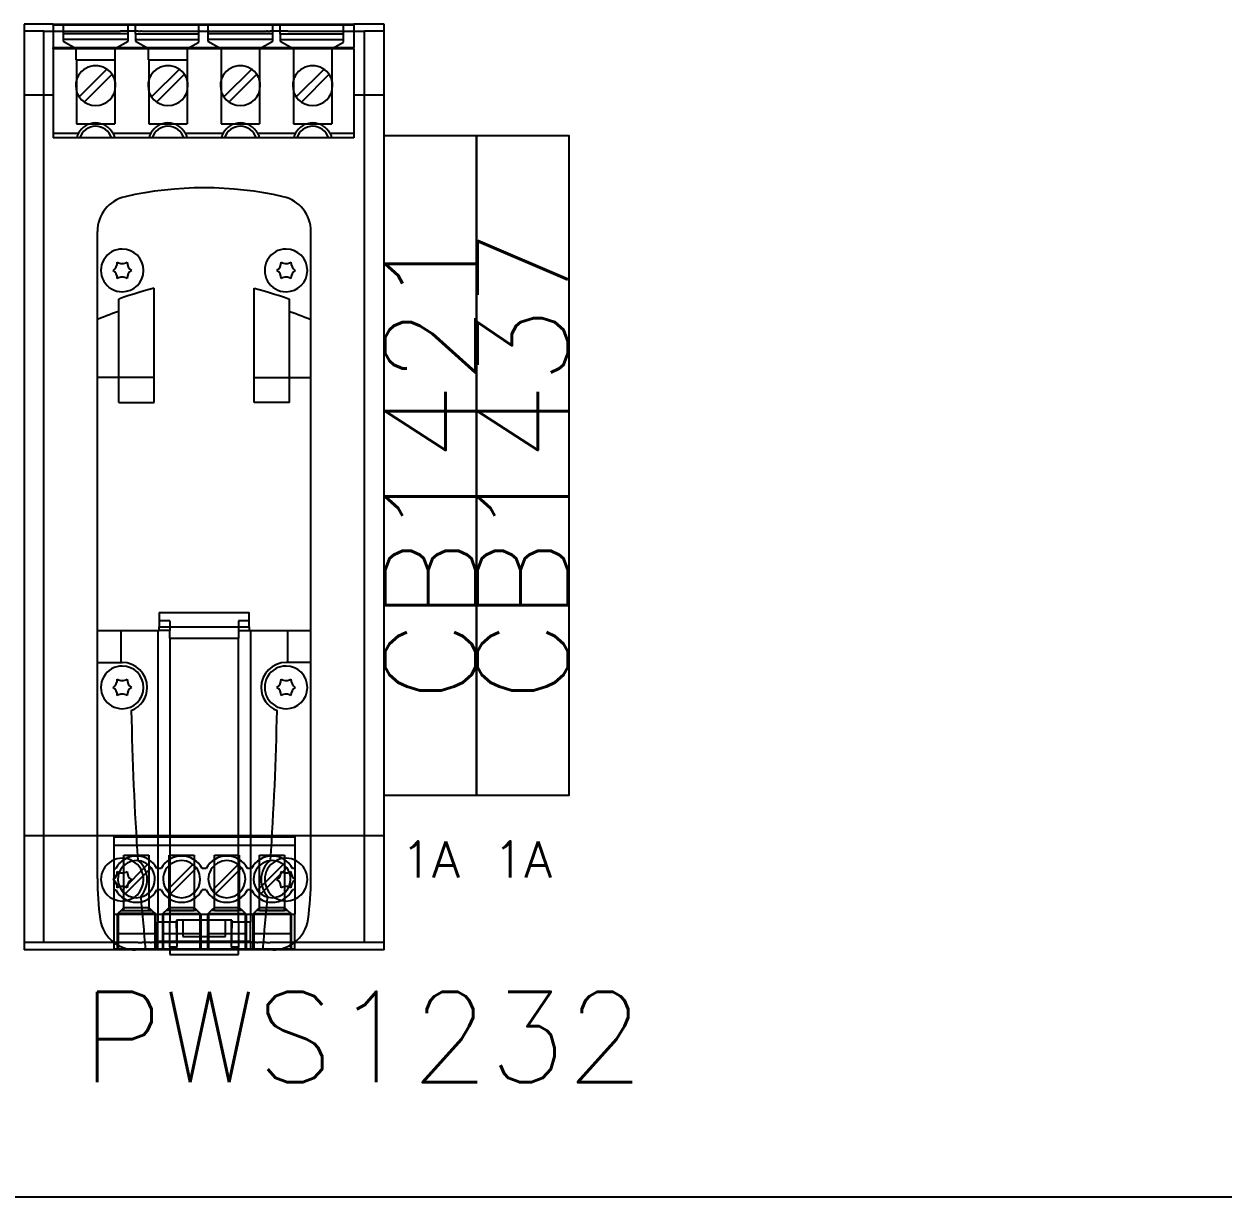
# Model space of a CAD drawing. Header units: inches. Extents: x -8 to 28.4, y -30 to 31.2.
# Drawn here: x 6.61 to 13.24, y 8.12 to 14.6 of the extents above; entities that cross this region are included whole.
import ezdxf
from ezdxf.enums import TextEntityAlignment as Align

# ---------------------------------------------------------------- set-up
doc = ezdxf.new("R2010")
doc.units = ezdxf.units.IN
doc.header["$MEASUREMENT"] = 0
for name, color, linetype in [('MAIN-1', 7, 'Continuous'), ('MAIN-2', 7, 'Continuous'), ('PRTG', 130, 'Continuous'), ('PSYMS', 7, 'Continuous'), ('PTAG', 150, 'Continuous')]:
    doc.layers.add(name, color=color, linetype=linetype)
doc.styles.add('WD', font='romans.shx')

# ---------------------------------------------------------------- blocks, each defined once
blk = doc.blocks.new('2320157')
at = {"layer": 'MAIN-1'}
for p, q in [((0.1614, 5.1437), (0, 5.1437)), ((0, 5.1437), (0, 4.75)), ((0.1614, 5.1378), (0.1614, 5.1437)), ((0.1614, 5.1437), (1.8228, 5.1437)), ((0.1614, 5.1378), (0.1614, 5.0142)), ((1.8228, 5.1378), (0.1614, 5.1378)), ((1.8228, 5.1378), (1.8228, 5.1437)), ((1.9921, 5.1437), (1.8228, 5.1437)), ((1.8228, 5.1378), (1.8228, 5.0142)), ((1.9921, 4.75), (1.9921, 5.1437)), ((0.1614, 5.0063), (0.1614, 5.0142)), ((0.1614, 5.0142), (1.8228, 5.0142)), ((1.8228, 5.0063), (0.1614, 5.0063)), ((0.1614, 5.0063), (0.1614, 4.75)), ((1.8228, 5.0063), (1.8228, 5.0142)), ((1.8228, 5.0063), (1.8228, 4.75)), ((0.4588, 4.8938), (0.3054, 4.7404)), ((0.4867, 4.8659), (0.3333, 4.7125)), ((0.8588, 4.8938), (0.7054, 4.7404)), ((0.8867, 4.8659), (0.7333, 4.7125)), ((1.2588, 4.8938), (1.1054, 4.7404)), ((1.2867, 4.8659), (1.1333, 4.7125)), ((1.6588, 4.8938), (1.5054, 4.7404)), ((1.6867, 4.8659), (1.5333, 4.7125)), ((0.1614, 4.75), (0, 4.75)), ((0, 4.75), (0, 0.6555)), ((0.1614, 4.75), (0.1614, 4.5138)), ((1.9921, 4.75), (1.8228, 4.75)), ((1.8228, 4.75), (1.8228, 4.5138)), ((1.9921, 0.6555), (1.9921, 4.75)), ((0.1614, 4.5393), (0.3006, 4.5393)), ((1.8228, 4.5138), (0.1614, 4.5138)), ((0.2919, 4.5176), (0.2909, 4.5138)), ((0.293, 4.5213), (0.2919, 4.5176)), ((0.2943, 4.525), (0.293, 4.5213)), ((0.2957, 4.5287), (0.2943, 4.525)), ((0.2972, 4.5323), (0.2957, 4.5287)), ((0.2988, 4.5358), (0.2972, 4.5323)), ((0.3006, 4.5393), (0.2988, 4.5358)), ((0.4915, 4.5393), (0.7006, 4.5393)), ((0.4915, 4.5393), (0.4933, 4.5358)), ((0.4933, 4.5358), (0.4949, 4.5323)), ((0.4949, 4.5323), (0.4965, 4.5287)), ((0.4965, 4.5287), (0.4979, 4.525)), ((0.4979, 4.525), (0.4991, 4.5213)), ((0.4991, 4.5213), (0.5003, 4.5176)), ((0.5003, 4.5176), (0.5013, 4.5138)), ((0.6919, 4.5176), (0.6909, 4.5138)), ((0.693, 4.5213), (0.6919, 4.5176)), ((0.6943, 4.525), (0.693, 4.5213)), ((0.6957, 4.5287), (0.6943, 4.525)), ((0.6972, 4.5323), (0.6957, 4.5287)), ((0.6988, 4.5358), (0.6972, 4.5323)), ((0.7006, 4.5393), (0.6988, 4.5358)), ((0.8915, 4.5393), (1.1006, 4.5393)), ((0.8915, 4.5393), (0.8933, 4.5358)), ((0.8933, 4.5358), (0.8949, 4.5323)), ((0.8949, 4.5323), (0.8965, 4.5287)), ((0.8965, 4.5287), (0.8979, 4.525)), ((0.8979, 4.525), (0.8991, 4.5213)), ((0.8991, 4.5213), (0.9003, 4.5176)), ((0.9003, 4.5176), (0.9013, 4.5138)), ((1.0919, 4.5176), (1.0909, 4.5138)), ((1.093, 4.5213), (1.0919, 4.5176)), ((1.0943, 4.525), (1.093, 4.5213)), ((1.0957, 4.5287), (1.0943, 4.525)), ((1.0972, 4.5323), (1.0957, 4.5287)), ((1.0988, 4.5358), (1.0972, 4.5323)), ((1.1006, 4.5393), (1.0988, 4.5358)), ((1.2915, 4.5393), (1.5006, 4.5393)), ((1.2915, 4.5393), (1.2933, 4.5358)), ((1.2933, 4.5358), (1.2949, 4.5323)), ((1.2949, 4.5323), (1.2965, 4.5287)), ((1.2965, 4.5287), (1.2979, 4.525)), ((1.2979, 4.525), (1.2991, 4.5213)), ((1.2991, 4.5213), (1.3003, 4.5176)), ((1.3003, 4.5176), (1.3013, 4.5138)), ((1.4919, 4.5176), (1.4909, 4.5138)), ((1.493, 4.5213), (1.4919, 4.5176)), ((1.4943, 4.525), (1.493, 4.5213)), ((1.4957, 4.5287), (1.4943, 4.525)), ((1.4972, 4.5323), (1.4957, 4.5287)), ((1.4988, 4.5358), (1.4972, 4.5323)), ((1.5006, 4.5393), (1.4988, 4.5358)), ((1.6915, 4.5393), (1.8228, 4.5393)), ((1.6915, 4.5393), (1.6933, 4.5358)), ((1.6933, 4.5358), (1.6949, 4.5323)), ((1.6949, 4.5323), (1.6965, 4.5287)), ((1.6965, 4.5287), (1.6979, 4.525)), ((1.6979, 4.525), (1.6991, 4.5213)), ((1.6991, 4.5213), (1.7003, 4.5176)), ((1.7003, 4.5176), (1.7013, 4.5138)), ((1.9921, 0.6555), (0, 0.6555)), ((0, 0.6555), (0, 0.0256)), ((0.4965, 0.6555), (0.4965, 0.6496)), ((0.4965, 0.6496), (0.4965, 0.6013)), ((0.4965, 0.6496), (1.4965, 0.6496)), ((0.4965, 0.6013), (0.4965, 0.4752)), ((1.4965, 0.6013), (0.4965, 0.6013)), ((1.4965, 0.6555), (1.4965, 0.6496)), ((1.4965, 0.6496), (1.4965, 0.6013)), ((1.4965, 0.6013), (1.4965, 0.4752)), ((1.9921, 0.0256), (1.9921, 0.6555)), ((0.4965, 0.4752), (0.5079, 0.4752)), ((0.4965, 0.4752), (0.4965, 0.3571)), ((0.6834, 0.4976), (0.54, 0.3542)), ((0.5595, 0.3347), (0.7029, 0.4781)), ((0.7579, 0.4752), (0.735, 0.4752)), ((0.9334, 0.4976), (0.79, 0.3542)), ((0.8095, 0.3347), (0.9529, 0.4781)), ((1.0079, 0.4752), (0.985, 0.4752)), ((1.1834, 0.4976), (1.04, 0.3542)), ((1.0595, 0.3347), (1.2029, 0.4781)), ((1.2579, 0.4752), (1.235, 0.4752)), ((1.29, 0.3542), (1.4334, 0.4976)), ((1.4529, 0.4781), (1.3095, 0.3347)), ((1.4965, 0.4752), (1.485, 0.4752)), ((1.4965, 0.4752), (1.4965, 0.3571)), ((0.4965, 0.3571), (0.4965, 0.2224)), ((0.4965, 0.3571), (0.5079, 0.3571)), ((0.7579, 0.3571), (0.735, 0.3571)), ((1.0079, 0.3571), (0.985, 0.3571)), ((1.2579, 0.3571), (1.235, 0.3571)), ((1.4965, 0.3571), (1.485, 0.3571)), ((1.4965, 0.3571), (1.4965, 0.2224)), ((0.4965, 0.2224), (0.4965, 0.0295)), ((0.4965, 0.2224), (1.4965, 0.2224)), ((1.4965, 0.0295), (1.4965, 0.2224)), ((0.4965, 0.0256), (0, 0.0256)), ((0.4965, 0.0295), (0.4965, 0.0256)), ((1.4965, 0.0295), (0.4965, 0.0295)), ((1.4965, 0.0256), (0.4965, 0.0256)), ((0.8071, 0.0256), (0.8071, 0)), ((0.8071, 0), (1.185, 0)), ((1.185, 0), (1.185, 0.0256)), ((1.4965, 0.0295), (1.4965, 0.0256)), ((1.9921, 0.0256), (1.4965, 0.0256))]:
    blk.add_line(p, q, dxfattribs=at)
for centre, radius, start, end in [((0.3961, 4.8031), 0.1102, 0, 180.00002), ((0.7961, 4.8031), 0.1102, 0, 180.00002), ((1.1961, 4.8031), 0.1102, 0, 180.00002), ((1.5961, 4.8031), 0.1102, 0, 180.00002), ((0.3961, 4.8031), 0.1102, 180.00002, 0), ((0.7961, 4.8031), 0.1102, 180.00002, 0), ((1.1961, 4.8031), 0.1102, 180.00002, 0), ((1.5961, 4.8031), 0.1102, 180.00002, 0), ((0.3961, 4.4882), 0.1083, 28.17394, 151.82602), ((0.3961, 4.4882), 0.0906, 16.41599, 163.58403), ((0.7961, 4.4882), 0.1083, 28.17394, 151.82602), ((0.7961, 4.4882), 0.0906, 16.41599, 163.58403), ((1.1961, 4.4882), 0.1083, 28.17394, 151.82602), ((1.1961, 4.4882), 0.0906, 16.41599, 163.58403), ((1.5961, 4.4882), 0.1083, 28.17394, 151.82602), ((1.5961, 4.4882), 0.0906, 16.41599, 163.58403), ((0.6215, 0.4161), 0.128, 27.48645, 152.51357), ((0.8715, 0.4161), 0.128, 27.48645, 152.51357), ((1.1215, 0.4161), 0.128, 27.48645, 152.51357), ((1.3715, 0.4161), 0.128, 27.48645, 152.51357), ((0.6215, 0.4161), 0.1024, 0, 180.00002), ((0.8715, 0.4161), 0.1024, 0, 180.00002), ((1.1215, 0.4161), 0.1024, 0, 180.00002), ((1.3715, 0.4161), 0.1024, 0, 180.00002), ((0.6215, 0.4161), 0.1024, 180.00002, 0), ((0.8715, 0.4161), 0.1024, 180.00002, 0), ((1.1215, 0.4161), 0.1024, 180.00002, 0), ((1.3715, 0.4161), 0.1024, 180.00002, 0), ((0.6215, 0.4161), 0.128, 207.48643, 332.51355), ((0.8715, 0.4161), 0.128, 207.48643, 332.51355), ((1.1215, 0.4161), 0.128, 207.48643, 332.51355), ((1.3715, 0.4161), 0.128, 207.48643, 332.51355)]:
    blk.add_arc(centre, radius, start, end, dxfattribs=at)
at = {"layer": 'MAIN-2'}
for p, q in [((0, 5.1437), (0, 5.1437)), ((0.1614, 5.1437), (0.1614, 5.1437)), ((0.1614, 5.1378), (0.1614, 5.1378)), ((0.1614, 5.1378), (0.1614, 5.1378)), ((0.2157, 5.1378), (0.2157, 5.1378)), ((0.2157, 5.1378), (0.2157, 5.0897)), ((0.5764, 5.1378), (0.5764, 5.1378)), ((0.5764, 5.0897), (0.5764, 5.1378)), ((0.6157, 5.1378), (0.6157, 5.1378)), ((0.6157, 5.0897), (0.6157, 5.1378)), ((0.9665, 5.1378), (0.9665, 5.1378)), ((0.9665, 5.0897), (0.9665, 5.1378)), ((1.0157, 5.1378), (1.0157, 5.1378)), ((1.0157, 5.1378), (1.0157, 5.0897)), ((1.3764, 5.1378), (1.3764, 5.1378)), ((1.3764, 5.0897), (1.3764, 5.1378)), ((1.4157, 5.1378), (1.4157, 5.1378)), ((1.4157, 5.0897), (1.4157, 5.1378)), ((1.7665, 5.1378), (1.7665, 5.1378)), ((1.7665, 5.0897), (1.7665, 5.1378)), ((1.8228, 5.1437), (1.8228, 5.1437)), ((1.8228, 5.1378), (1.8228, 5.1378)), ((1.8228, 5.1378), (1.8228, 5.1378)), ((1.9921, 5.1437), (1.9921, 5.1437)), ((0.1102, 5.1043), (0, 5.1043)), ((0, 5.1043), (0, 5.1043)), ((0.1102, 5.1043), (0.1102, 5.1043)), ((0.1102, 5.1043), (0.1102, 5.1043)), ((0.1102, 5.1043), (0.1102, 5.1043)), ((0.1102, 0.065), (0.1102, 5.1043)), ((0.1102, 5.1043), (0.1102, 5.1043)), ((0.1102, 5.1043), (0.5335, 5.1043)), ((0.5764, 5.0897), (0.2157, 5.0897)), ((0.2157, 5.0897), (0.2157, 5.0495)), ((0.5764, 5.0579), (0.2157, 5.0579)), ((0.2157, 5.0495), (0.2157, 5.0495)), ((0.2157, 5.0495), (0.2878, 5.0079)), ((0.3858, 5.1043), (0.3858, 5.1043)), ((0.4744, 5.1043), (0.4744, 5.1043)), ((0.5043, 5.0079), (0.5764, 5.0495)), ((0.5335, 5.1043), (0.5335, 5.1043)), ((0.5335, 5.1043), (0.5335, 5.1043)), ((0.6319, 5.1043), (0.5335, 5.1043)), ((0.5335, 5.1043), (0.5335, 5.1043)), ((0.5764, 5.0495), (0.5764, 5.0897)), ((0.5764, 5.0495), (0.5764, 5.0495)), ((0.6157, 5.0897), (0.9665, 5.0897)), ((0.6157, 5.0897), (0.6157, 5.0495)), ((0.6157, 5.0579), (0.9665, 5.0579)), ((0.6157, 5.0495), (0.6157, 5.0495)), ((0.6157, 5.0495), (0.6878, 5.0079)), ((0.6319, 5.1043), (0.6319, 5.1043)), ((0.6319, 5.1043), (0.6319, 5.1043)), ((0.6319, 5.1043), (0.645, 5.1043)), ((0.6319, 5.1043), (0.6319, 5.1043)), ((0.6516, 5.1043), (0.645, 5.1043)), ((0.6516, 5.1043), (0.6988, 5.1043)), ((0.6988, 5.1043), (0.7046, 5.1043)), ((0.7008, 5.1043), (0.7008, 5.1043)), ((0.7046, 5.1043), (0.7264, 5.1043)), ((0.7264, 5.1043), (0.7264, 5.1043)), ((0.7264, 5.1043), (1.2657, 5.1043)), ((0.9043, 5.0079), (0.9665, 5.0438)), ((0.9469, 5.1043), (0.9469, 5.1043)), ((0.9665, 5.0438), (0.9665, 5.0897)), ((0.9665, 5.0438), (0.9665, 5.0438)), ((1.3764, 5.0897), (1.0157, 5.0897)), ((1.0157, 5.0897), (1.0157, 5.0495)), ((1.3764, 5.0579), (1.0157, 5.0579)), ((1.0157, 5.0495), (1.0157, 5.0495)), ((1.0157, 5.0495), (1.0878, 5.0079)), ((1.0453, 5.1043), (1.0453, 5.1043)), ((1.2657, 5.1043), (1.2657, 5.1043)), ((1.2657, 5.1043), (1.2876, 5.1043)), ((1.2876, 5.1043), (1.2933, 5.1043)), ((1.2913, 5.1043), (1.2913, 5.1043)), ((1.2933, 5.1043), (1.3406, 5.1043)), ((1.3043, 5.0079), (1.3764, 5.0495)), ((1.3471, 5.1043), (1.3406, 5.1043)), ((1.3471, 5.1043), (1.3602, 5.1043)), ((1.3602, 5.1043), (1.3602, 5.1043)), ((1.4587, 5.1043), (1.3602, 5.1043)), ((1.3602, 5.1043), (1.3602, 5.1043)), ((1.3602, 5.1043), (1.3602, 5.1043)), ((1.3764, 5.0495), (1.3764, 5.0897)), ((1.3764, 5.0495), (1.3764, 5.0495)), ((1.4157, 5.0897), (1.4157, 5.0495)), ((1.4157, 5.0897), (1.7665, 5.0897)), ((1.4157, 5.0579), (1.7665, 5.0579)), ((1.4157, 5.0495), (1.4157, 5.0495)), ((1.4157, 5.0495), (1.4878, 5.0079)), ((1.4587, 5.1043), (1.4587, 5.1043)), ((1.4587, 5.1043), (1.4587, 5.1043)), ((1.4587, 5.1043), (1.4587, 5.1043)), ((1.4587, 5.1043), (1.8819, 5.1043)), ((1.5177, 5.1043), (1.5177, 5.1043)), ((1.6063, 5.1043), (1.6063, 5.1043)), ((1.7043, 5.0079), (1.7665, 5.0438)), ((1.7665, 5.0438), (1.7665, 5.0897)), ((1.7665, 5.0438), (1.7665, 5.0438)), ((1.8819, 5.1043), (1.8819, 5.1043)), ((1.8819, 5.1043), (1.8819, 5.1043)), ((1.8819, 5.1043), (1.8819, 5.1043)), ((1.9921, 5.1043), (1.8819, 5.1043)), ((1.8819, 0.065), (1.8819, 5.1043)), ((1.8819, 5.1043), (1.8819, 5.1043)), ((1.9921, 5.1043), (1.9921, 5.1043)), ((0.2878, 5.0079), (0.5043, 5.0079)), ((0.2878, 5.0079), (0.2878, 5.0079)), ((0.5043, 5.0079), (0.2878, 5.0079)), ((0.2878, 4.9459), (0.2878, 5.0079)), ((0.5043, 5.0079), (0.5043, 5.0079)), ((0.5043, 4.9459), (0.5043, 5.0079)), ((0.9043, 5.0079), (0.6878, 5.0079)), ((0.6878, 5.0079), (0.6878, 5.0079)), ((0.6878, 4.9459), (0.6878, 5.0079)), ((0.6878, 5.0079), (0.9043, 5.0079)), ((0.9043, 5.0079), (0.9043, 5.0079)), ((0.9043, 4.9459), (0.9043, 5.0079)), ((1.0878, 5.0079), (1.3043, 5.0079)), ((1.0878, 5.0079), (1.0878, 5.0079)), ((1.0898, 5.0079), (1.0898, 5.0079)), ((1.0898, 5.0079), (1.0898, 4.5909)), ((1.3024, 5.0079), (1.3024, 5.0079)), ((1.3024, 5.0079), (1.3024, 4.5909)), ((1.3043, 5.0079), (1.3043, 5.0079)), ((1.4878, 5.0079), (1.7043, 5.0079)), ((1.4878, 5.0079), (1.4878, 5.0079)), ((1.4898, 5.0079), (1.4898, 5.0079)), ((1.4898, 5.0079), (1.4898, 4.5909)), ((1.7024, 5.0079), (1.7024, 5.0079)), ((1.7024, 5.0079), (1.7024, 4.5909)), ((1.7043, 5.0079), (1.7043, 5.0079)), ((0.2878, 4.9459), (0.2878, 4.9459)), ((0.2878, 4.9459), (0.5043, 4.9459)), ((0.2898, 4.9459), (0.2898, 4.9459)), ((0.2898, 4.9459), (0.2898, 4.5909)), ((0.5024, 4.9459), (0.5024, 4.9459)), ((0.5024, 4.9459), (0.5024, 4.5909)), ((0.5043, 4.9459), (0.5043, 4.9459)), ((0.6878, 4.9459), (0.6878, 4.9459)), ((0.6878, 4.9459), (0.9043, 4.9459)), ((0.6898, 4.9459), (0.6898, 4.9459)), ((0.6898, 4.9459), (0.6898, 4.5909)), ((0.9024, 4.9459), (0.9024, 4.9459)), ((0.9024, 4.9459), (0.9024, 4.5909)), ((0.9043, 4.9459), (0.9043, 4.9459)), ((0.4588, 4.8938), (0.4588, 4.8938)), ((0.4867, 4.8659), (0.4867, 4.8659)), ((0.8588, 4.8938), (0.8588, 4.8938)), ((0.8867, 4.8659), (0.8867, 4.8659)), ((1.2588, 4.8938), (1.2588, 4.8938)), ((1.2867, 4.8659), (1.2867, 4.8659)), ((1.6588, 4.8938), (1.6588, 4.8938)), ((1.6867, 4.8659), (1.6867, 4.8659)), ((0.2858, 4.8031), (0.2858, 4.8031)), ((0.5063, 4.8031), (0.5063, 4.8031)), ((0.6858, 4.8031), (0.6858, 4.8031)), ((0.9063, 4.8031), (0.9063, 4.8031)), ((1.0858, 4.8031), (1.0858, 4.8031)), ((1.3063, 4.8031), (1.3063, 4.8031)), ((1.4858, 4.8031), (1.4858, 4.8031)), ((1.7063, 4.8031), (1.7063, 4.8031)), ((0, 4.75), (0, 4.75)), ((0.1614, 4.75), (0.1614, 4.75)), ((0.1614, 4.75), (0.1614, 4.75)), ((0.3054, 4.7404), (0.3054, 4.7404)), ((0.3333, 4.7125), (0.3333, 4.7125)), ((0.7054, 4.7404), (0.7054, 4.7404)), ((0.7333, 4.7125), (0.7333, 4.7125)), ((1.1054, 4.7404), (1.1054, 4.7404)), ((1.1333, 4.7125), (1.1333, 4.7125)), ((1.5054, 4.7404), (1.5054, 4.7404)), ((1.5333, 4.7125), (1.5333, 4.7125)), ((1.8228, 4.75), (1.8228, 4.75)), ((1.8228, 4.75), (1.8228, 4.75)), ((1.9921, 4.75), (1.9921, 4.75)), ((0.2898, 4.5909), (0.5024, 4.5909)), ((0.2898, 4.5909), (0.2898, 4.5909)), ((0.5024, 4.5909), (0.5024, 4.5909)), ((0.6898, 4.5909), (0.9024, 4.5909)), ((0.6898, 4.5909), (0.6898, 4.5909)), ((0.9024, 4.5909), (0.9024, 4.5909)), ((1.0898, 4.5909), (1.0898, 4.5909)), ((1.0898, 4.5909), (1.3024, 4.5909)), ((1.3024, 4.5909), (1.3024, 4.5909)), ((1.4898, 4.5909), (1.4898, 4.5909)), ((1.4898, 4.5909), (1.7024, 4.5909)), ((1.7024, 4.5909), (1.7024, 4.5909)), ((0.1614, 4.5138), (0.1614, 4.5138)), ((0.2909, 4.5138), (0.2909, 4.5138)), ((0.5013, 4.5138), (0.5013, 4.5138)), ((0.6909, 4.5138), (0.6909, 4.5138)), ((0.9013, 4.5138), (0.9013, 4.5138)), ((1.0909, 4.5138), (1.0909, 4.5138)), ((1.3013, 4.5138), (1.3013, 4.5138)), ((1.4909, 4.5138), (1.4909, 4.5138)), ((1.7013, 4.5138), (1.7013, 4.5138)), ((1.8228, 4.5138), (1.8228, 4.5138)), ((0.5586, 4.189), (0.5586, 4.189)), ((1.4335, 4.189), (1.4335, 4.189)), ((0.4055, 0.4193), (0.4055, 3.997)), ((0.4055, 3.997), (0.4055, 3.997)), ((1.5866, 0.4193), (1.5866, 3.997)), ((1.5866, 3.997), (1.5866, 3.997)), ((0.5433, 3.8997), (0.5433, 3.8997)), ((1.4488, 3.8997), (1.4488, 3.8997)), ((0.516, 3.8269), (0.516, 3.8269)), ((0.5706, 3.8269), (0.5706, 3.8269)), ((1.4215, 3.8269), (1.4215, 3.8269)), ((1.4761, 3.8269), (1.4761, 3.8269)), ((0.4921, 3.7816), (0.4921, 3.7816)), ((0.516, 3.7363), (0.516, 3.7363)), ((0.5706, 3.7363), (0.5706, 3.7363)), ((0.5945, 3.7816), (0.5945, 3.7816)), ((1.3976, 3.7816), (1.3976, 3.7816)), ((1.4215, 3.7363), (1.4215, 3.7363)), ((1.4761, 3.7363), (1.4761, 3.7363)), ((1.5, 3.7816), (1.5, 3.7816)), ((0.5433, 3.6635), (0.5433, 3.6635)), ((0.6072, 3.651), (0.5792, 3.642)), ((0.6354, 3.6595), (0.6072, 3.651)), ((0.6636, 3.6677), (0.6354, 3.6595)), ((0.692, 3.6753), (0.6636, 3.6677)), ((0.7205, 3.6826), (0.692, 3.6753)), ((0.7205, 3.189), (0.7205, 3.6826)), ((1.2717, 3.189), (1.2717, 3.6826)), ((1.2717, 3.6826), (1.3001, 3.6753)), ((1.3001, 3.6753), (1.3285, 3.6677)), ((1.3285, 3.6677), (1.3568, 3.6595)), ((1.3568, 3.6595), (1.3849, 3.651)), ((1.3849, 3.651), (1.4129, 3.642)), ((1.4488, 3.6635), (1.4488, 3.6635)), ((0.5514, 3.6327), (0.5236, 3.6229)), ((0.5236, 3.5535), (0.5236, 3.6229)), ((0.5792, 3.642), (0.5514, 3.6327)), ((1.4129, 3.642), (1.4408, 3.6327)), ((1.4408, 3.6327), (1.4685, 3.6229)), ((1.4685, 3.5535), (1.4685, 3.6229)), ((0.4221, 3.5172), (0.4055, 3.5103)), ((0.4388, 3.5239), (0.4221, 3.5172)), ((0.4556, 3.5303), (0.4388, 3.5239)), ((0.4725, 3.5364), (0.4556, 3.5303)), ((0.4895, 3.5424), (0.4725, 3.5364)), ((0.5065, 3.548), (0.4895, 3.5424)), ((0.5236, 3.5535), (0.5065, 3.548)), ((0.5236, 3.5215), (0.5236, 3.5535)), ((0.5236, 3.4892), (0.5236, 3.5215)), ((1.4685, 3.5535), (1.4856, 3.548)), ((1.4685, 3.5215), (1.4685, 3.5535)), ((1.4685, 3.4892), (1.4685, 3.5215)), ((1.4856, 3.548), (1.5027, 3.5424)), ((1.5027, 3.5424), (1.5196, 3.5364)), ((1.5196, 3.5364), (1.5365, 3.5303)), ((1.5365, 3.5303), (1.5533, 3.5239)), ((1.5533, 3.5239), (1.57, 3.5172)), ((1.57, 3.5172), (1.5866, 3.5103)), ((0.5236, 3.4566), (0.5236, 3.4892)), ((0.5236, 3.4238), (0.5236, 3.4566)), ((1.4685, 3.4566), (1.4685, 3.4892)), ((1.4685, 3.4238), (1.4685, 3.4566)), ((0.5236, 3.3907), (0.5236, 3.4238)), ((0.5236, 3.3574), (0.5236, 3.3907)), ((1.4685, 3.3907), (1.4685, 3.4238)), ((1.4685, 3.3574), (1.4685, 3.3907)), ((0.5236, 3.3239), (0.5236, 3.3574)), ((0.5236, 3.2903), (0.5236, 3.3239)), ((1.4685, 3.3239), (1.4685, 3.3574)), ((1.4685, 3.2903), (1.4685, 3.3239)), ((0.5236, 3.2566), (0.5236, 3.2903)), ((0.5236, 3.2228), (0.5236, 3.2566)), ((1.4685, 3.2566), (1.4685, 3.2903)), ((1.4685, 3.2228), (1.4685, 3.2566)), ((0.7205, 3.189), (0.4055, 3.189)), ((0.4055, 3.189), (0.4055, 3.189)), ((0.5236, 3.189), (0.5236, 3.2228)), ((0.5236, 3.189), (0.5236, 3.189)), ((0.5236, 3.0512), (0.5236, 3.189)), ((0.7205, 3.189), (0.7205, 3.189)), ((0.7205, 3.0512), (0.7205, 3.189)), ((1.2717, 3.0512), (1.2717, 3.189)), ((1.2717, 3.189), (1.2717, 3.189)), ((1.2717, 3.189), (1.5866, 3.189)), ((1.4685, 3.189), (1.4685, 3.2228)), ((1.4685, 3.0512), (1.4685, 3.189)), ((1.4685, 3.189), (1.4685, 3.189)), ((1.5866, 3.189), (1.5866, 3.189)), ((0.5236, 3.0512), (0.5236, 3.0512)), ((0.5236, 3.0512), (0.7205, 3.0512)), ((0.7205, 3.0512), (0.7205, 3.0512)), ((1.4685, 3.0512), (1.2717, 3.0512)), ((1.2717, 3.0512), (1.2717, 3.0512)), ((1.4685, 3.0512), (1.4685, 3.0512)), ((0.748, 1.8898), (1.2441, 1.8898)), ((0.748, 1.8898), (0.748, 1.811)), ((0.748, 1.8898), (0.748, 1.8898)), ((1.2441, 1.811), (1.2441, 1.8898)), ((1.2441, 1.8898), (1.2441, 1.8898)), ((0.4055, 1.7913), (0.4055, 1.7913)), ((0.4055, 1.7913), (0.748, 1.7913)), ((0.5357, 1.7913), (0.5357, 1.6142)), ((0.7402, 1.7913), (0.7402, 0.1791)), ((0.8071, 1.8449), (0.748, 1.8449)), ((0.748, 1.811), (1.2441, 1.811)), ((0.748, 1.7913), (0.748, 1.811)), ((0.748, 1.811), (0.748, 1.811)), ((0.8071, 1.7913), (0.748, 1.7913)), ((0.748, 1.7913), (0.748, 1.7913)), ((0.8071, 1.8449), (0.8071, 1.7913)), ((0.8071, 1.7913), (0.8071, 1.7913)), ((0.8071, 1.7913), (0.8071, 1.7913)), ((0.8071, 1.748), (0.8071, 1.7913)), ((1.185, 1.8449), (1.185, 1.7913)), ((1.2441, 1.8449), (1.185, 1.8449)), ((1.185, 1.7913), (1.2441, 1.7913)), ((1.185, 1.7913), (1.185, 1.7913)), ((1.185, 1.7913), (1.185, 1.7913)), ((1.185, 1.7913), (1.185, 1.748)), ((1.2441, 1.811), (1.2441, 1.7913)), ((1.2441, 1.811), (1.2441, 1.811)), ((1.2441, 1.7913), (1.5866, 1.7913)), ((1.2441, 1.7913), (1.2441, 1.7913)), ((1.252, 1.7913), (1.252, 0.1791)), ((1.4564, 1.7913), (1.4564, 1.6142)), ((1.5866, 1.7913), (1.5866, 1.7913)), ((0.8071, 1.748), (1.185, 1.748)), ((0.8071, 1.748), (0.8071, 0.1791)), ((1.185, 0.1791), (1.185, 1.748)), ((0.4055, 1.6142), (0.4055, 1.6142)), ((0.4055, 1.6142), (0.5433, 1.6142)), ((0.5433, 1.6142), (0.5433, 1.6142)), ((0.5433, 1.5945), (0.5433, 1.5945)), ((1.4488, 1.6142), (1.4488, 1.6142)), ((1.5866, 1.6142), (1.4488, 1.6142)), ((1.4488, 1.5945), (1.4488, 1.5945)), ((1.5866, 1.6142), (1.5866, 1.6142)), ((0.4921, 1.4764), (0.4921, 1.4764)), ((0.516, 1.5217), (0.516, 1.5217)), ((0.5706, 1.5217), (0.5706, 1.5217)), ((0.5945, 1.4764), (0.5945, 1.4764)), ((1.3976, 1.4764), (1.3976, 1.4764)), ((1.4215, 1.5217), (1.4215, 1.5217)), ((1.4761, 1.5217), (1.4761, 1.5217)), ((1.5, 1.4764), (1.5, 1.4764)), ((0.516, 1.4311), (0.516, 1.4311)), ((0.5706, 1.4311), (0.5706, 1.4311)), ((1.4215, 1.4311), (1.4215, 1.4311)), ((1.4761, 1.4311), (1.4761, 1.4311)), ((0.5433, 1.3583), (0.5433, 1.3583)), ((0.5931, 1.3479), (0.5931, 1.3479)), ((1.399, 1.3479), (1.399, 1.3479)), ((1.4488, 1.3583), (1.4488, 1.3583)), ((0, 0.6555), (0, 0.6555)), ((0.4965, 0.6555), (0.4965, 0.6555)), ((1.4965, 0.6555), (1.4965, 0.6555)), ((1.9921, 0.6555), (1.9921, 0.6555)), ((0.5526, 0.5492), (0.6904, 0.5492)), ((0.5526, 0.5492), (0.5526, 0.5492)), ((0.5526, 0.2598), (0.5526, 0.5492)), ((0.6904, 0.5492), (0.6904, 0.5492)), ((0.6904, 0.5492), (0.6904, 0.2598)), ((0.8026, 0.5492), (0.8026, 0.5492)), ((0.8026, 0.2598), (0.8026, 0.5492)), ((0.8026, 0.5492), (0.9404, 0.5492)), ((0.9404, 0.5492), (0.9404, 0.5492)), ((0.9404, 0.5492), (0.9404, 0.2598)), ((1.0526, 0.5492), (1.1904, 0.5492)), ((1.0526, 0.2598), (1.0526, 0.5492)), ((1.0526, 0.5492), (1.0526, 0.5492)), ((1.1904, 0.5492), (1.1904, 0.2598)), ((1.1904, 0.5492), (1.1904, 0.5492)), ((1.3026, 0.5492), (1.3026, 0.5492)), ((1.3026, 0.2598), (1.3026, 0.5492)), ((1.3026, 0.5492), (1.4404, 0.5492)), ((1.4404, 0.5492), (1.4404, 0.5492)), ((1.4404, 0.5492), (1.4404, 0.2598)), ((0.4965, 0.4752), (0.4965, 0.4752)), ((0.5079, 0.4752), (0.5079, 0.4752)), ((0.6298, 0.5207), (0.6298, 0.5207)), ((0.6834, 0.4976), (0.6834, 0.4976)), ((0.7029, 0.4781), (0.7029, 0.4781)), ((0.735, 0.4752), (0.735, 0.4752)), ((0.7579, 0.4752), (0.7579, 0.4752)), ((0.9334, 0.4976), (0.9334, 0.4976)), ((0.9529, 0.4781), (0.9529, 0.4781)), ((0.985, 0.4752), (0.985, 0.4752)), ((1.0079, 0.4752), (1.0079, 0.4752)), ((1.1834, 0.4976), (1.1834, 0.4976)), ((1.2029, 0.4781), (1.2029, 0.4781)), ((1.235, 0.4752), (1.235, 0.4752)), ((1.2579, 0.4752), (1.2579, 0.4752)), ((1.3623, 0.5207), (1.3623, 0.5207)), ((1.4334, 0.4976), (1.4334, 0.4976)), ((1.4529, 0.4781), (1.4529, 0.4781)), ((1.485, 0.4752), (1.485, 0.4752)), ((1.4965, 0.4752), (1.4965, 0.4752)), ((0.4055, 0.4193), (0.4055, 0.4193)), ((0.4252, 0.4134), (0.4252, 0.4134)), ((0.4921, 0.4134), (0.4921, 0.4134)), ((0.516, 0.4587), (0.516, 0.4587)), ((0.5191, 0.4161), (0.5191, 0.4161)), ((0.5706, 0.4587), (0.5706, 0.4587)), ((0.5945, 0.4134), (0.5945, 0.4134)), ((0.6614, 0.4134), (0.6614, 0.4134)), ((0.7238, 0.4161), (0.7238, 0.4161)), ((0.7691, 0.4161), (0.7691, 0.4161)), ((0.9738, 0.4161), (0.9738, 0.4161)), ((1.0191, 0.4161), (1.0191, 0.4161)), ((1.2238, 0.4161), (1.2238, 0.4161)), ((1.2691, 0.4161), (1.2691, 0.4161)), ((1.3307, 0.4134), (1.3307, 0.4134)), ((1.3976, 0.4134), (1.3976, 0.4134)), ((1.4215, 0.4587), (1.4215, 0.4587)), ((1.4738, 0.4161), (1.4738, 0.4161)), ((1.4761, 0.4587), (1.4761, 0.4587)), ((1.5, 0.4134), (1.5, 0.4134)), ((1.5669, 0.4134), (1.5669, 0.4134)), ((1.5866, 0.4193), (1.5866, 0.4193)), ((0.4965, 0.3571), (0.4965, 0.3571)), ((0.5079, 0.3571), (0.5079, 0.3571)), ((0.516, 0.3681), (0.516, 0.3681)), ((0.54, 0.3542), (0.54, 0.3542)), ((0.5595, 0.3347), (0.5595, 0.3347)), ((0.5706, 0.3681), (0.5706, 0.3681)), ((0.735, 0.3571), (0.735, 0.3571)), ((0.7579, 0.3571), (0.7579, 0.3571)), ((0.79, 0.3542), (0.79, 0.3542)), ((0.8095, 0.3347), (0.8095, 0.3347)), ((0.985, 0.3571), (0.985, 0.3571)), ((1.0079, 0.3571), (1.0079, 0.3571)), ((1.04, 0.3542), (1.04, 0.3542)), ((1.0595, 0.3347), (1.0595, 0.3347)), ((1.235, 0.3571), (1.235, 0.3571)), ((1.2579, 0.3571), (1.2579, 0.3571)), ((1.29, 0.3542), (1.29, 0.3542)), ((1.3095, 0.3347), (1.3095, 0.3347)), ((1.4215, 0.3681), (1.4215, 0.3681)), ((1.4761, 0.3681), (1.4761, 0.3681)), ((1.485, 0.3571), (1.485, 0.3571)), ((1.4965, 0.3571), (1.4965, 0.3571)), ((0.6452, 0.3206), (0.6452, 0.3206)), ((1.3469, 0.3206), (1.3469, 0.3206)), ((0.4965, 0.2224), (0.4965, 0.2224)), ((0.5152, 0.2224), (0.5201, 0.2274)), ((0.5152, 0.2224), (0.5152, 0.0295)), ((0.5152, 0.2224), (0.5152, 0.2224)), ((0.5363, 0.2436), (0.5201, 0.2274)), ((0.5201, 0.2274), (0.5201, 0.2274)), ((0.5201, 0.2274), (0.5201, 0.2274)), ((0.5201, 0.2262), (0.5201, 0.2274)), ((0.5201, 0.2262), (0.5201, 0.0295)), ((0.7228, 0.2262), (0.5201, 0.2262)), ((0.5526, 0.2598), (0.5363, 0.2436)), ((0.5363, 0.2436), (0.7066, 0.2436)), ((0.5526, 0.2598), (0.6904, 0.2598)), ((0.5526, 0.2421), (0.5526, 0.2598)), ((0.5526, 0.2598), (0.5526, 0.2598)), ((0.5526, 0.2598), (0.5526, 0.2598)), ((0.5526, 0.2421), (0.6904, 0.2421)), ((0.6904, 0.2598), (0.7066, 0.2436)), ((0.6904, 0.2421), (0.6904, 0.2598)), ((0.6904, 0.2598), (0.6904, 0.2598)), ((0.6904, 0.2598), (0.6904, 0.2598)), ((0.7066, 0.2436), (0.7228, 0.2274)), ((0.7228, 0.2274), (0.7228, 0.2274)), ((0.7278, 0.2224), (0.7228, 0.2274)), ((0.7228, 0.2274), (0.7228, 0.2274)), ((0.7228, 0.2262), (0.7228, 0.2274)), ((0.7228, 0.2262), (0.7228, 0.0295)), ((0.7278, 0.2224), (0.7278, 0.2224)), ((0.7278, 0.2224), (0.7278, 0.0295)), ((0.7652, 0.2224), (0.7701, 0.2274)), ((0.7652, 0.2224), (0.7652, 0.2224)), ((0.7652, 0.2224), (0.7652, 0.0295)), ((0.7872, 0.2445), (0.7701, 0.2274)), ((0.7701, 0.2274), (0.7701, 0.2271)), ((0.7701, 0.2274), (0.7701, 0.2274)), ((0.7701, 0.2274), (0.7701, 0.2274)), ((0.7701, 0.2271), (0.9728, 0.2271)), ((0.7701, 0.2271), (0.7701, 0.0295)), ((0.8026, 0.2598), (0.7872, 0.2445)), ((0.7872, 0.2445), (0.9557, 0.2445)), ((0.8026, 0.2598), (0.8026, 0.2598)), ((0.8026, 0.2598), (0.8026, 0.2598)), ((0.8026, 0.2421), (0.8026, 0.2598)), ((0.8026, 0.2598), (0.9404, 0.2598)), ((0.8026, 0.2421), (0.9404, 0.2421)), ((0.9404, 0.2421), (0.9404, 0.2598)), ((0.9404, 0.2598), (0.9557, 0.2445)), ((0.9404, 0.2598), (0.9404, 0.2598)), ((0.9404, 0.2598), (0.9404, 0.2598)), ((0.9557, 0.2445), (0.9728, 0.2274)), ((0.9728, 0.2274), (0.9728, 0.2271)), ((0.9728, 0.2274), (0.9728, 0.2274)), ((0.9728, 0.2274), (0.9728, 0.2274)), ((0.9778, 0.2224), (0.9728, 0.2274)), ((0.9728, 0.2271), (0.9728, 0.0295)), ((0.9778, 0.2224), (0.9778, 0.2224)), ((0.9778, 0.2224), (0.9778, 0.0295)), ((1.0152, 0.2224), (1.0201, 0.2274)), ((1.0152, 0.2224), (1.0152, 0.2224)), ((1.0152, 0.2224), (1.0152, 0.0295)), ((1.0372, 0.2445), (1.0201, 0.2274)), ((1.0201, 0.2274), (1.0201, 0.2274)), ((1.0201, 0.2274), (1.0201, 0.2274)), ((1.0201, 0.2274), (1.0201, 0.2271)), ((1.0201, 0.2271), (1.0201, 0.0295)), ((1.0201, 0.2271), (1.2228, 0.2271)), ((1.0526, 0.2598), (1.0372, 0.2445)), ((1.0372, 0.2445), (1.2057, 0.2445)), ((1.0526, 0.2598), (1.1904, 0.2598)), ((1.0526, 0.2598), (1.0526, 0.2598)), ((1.0526, 0.2598), (1.0526, 0.2598)), ((1.0526, 0.2421), (1.0526, 0.2598)), ((1.0526, 0.2421), (1.1904, 0.2421)), ((1.1904, 0.2598), (1.1904, 0.2598)), ((1.1904, 0.2421), (1.1904, 0.2598)), ((1.1904, 0.2598), (1.1904, 0.2598)), ((1.1904, 0.2598), (1.2057, 0.2445)), ((1.2057, 0.2445), (1.2228, 0.2274)), ((1.2228, 0.2274), (1.2228, 0.2271)), ((1.2228, 0.2274), (1.2228, 0.2274)), ((1.2228, 0.2274), (1.2228, 0.2274)), ((1.2278, 0.2224), (1.2228, 0.2274)), ((1.2228, 0.2271), (1.2228, 0.0295)), ((1.2278, 0.2224), (1.2278, 0.2224)), ((1.2278, 0.2224), (1.2278, 0.0295)), ((1.2652, 0.2224), (1.2701, 0.2274)), ((1.2652, 0.2224), (1.2652, 0.2224)), ((1.2652, 0.2224), (1.2652, 0.0295)), ((1.2872, 0.2445), (1.2701, 0.2274)), ((1.2701, 0.2274), (1.2701, 0.2274)), ((1.2701, 0.2274), (1.2701, 0.2271)), ((1.2701, 0.2274), (1.2701, 0.2274)), ((1.2701, 0.2271), (1.2701, 0.0295)), ((1.2701, 0.2271), (1.4728, 0.2271)), ((1.3026, 0.2598), (1.2872, 0.2445)), ((1.2872, 0.2445), (1.4557, 0.2445)), ((1.3026, 0.2421), (1.3026, 0.2598)), ((1.3026, 0.2598), (1.3026, 0.2598)), ((1.3026, 0.2598), (1.4404, 0.2598)), ((1.3026, 0.2598), (1.3026, 0.2598)), ((1.3026, 0.2421), (1.4404, 0.2421)), ((1.4404, 0.2421), (1.4404, 0.2598)), ((1.4404, 0.2598), (1.4404, 0.2598)), ((1.4404, 0.2598), (1.4557, 0.2445)), ((1.4404, 0.2598), (1.4404, 0.2598)), ((1.4557, 0.2445), (1.4728, 0.2274)), ((1.4728, 0.2274), (1.4728, 0.2274)), ((1.4728, 0.2274), (1.4728, 0.2271)), ((1.4728, 0.2274), (1.4728, 0.2274)), ((1.4778, 0.2224), (1.4728, 0.2274)), ((1.4728, 0.2271), (1.4728, 0.0295)), ((1.4778, 0.2224), (1.4778, 0.2224)), ((1.4778, 0.2224), (1.4778, 0.0295)), ((1.4965, 0.2224), (1.4965, 0.2224)), ((0.4217, 0.1943), (0.4217, 0.1943)), ((0.7402, 0.1791), (0.7402, 0.1791)), ((0.7402, 0.0731), (0.7402, 0.1791)), ((0.8071, 0.1791), (0.7402, 0.1791)), ((0.8071, 0.0394), (0.8071, 0.1791)), ((0.8071, 0.1791), (0.8071, 0.1791)), ((0.8071, 0.1791), (0.8071, 0.1791)), ((0.8431, 0.1791), (0.8071, 0.1791)), ((0.8431, 0.189), (0.8431, 0.1791)), ((1.149, 0.189), (0.8431, 0.189)), ((0.8465, 0.0394), (0.8431, 0.1791)), ((0.8465, 0.0394), (0.8465, 0.189)), ((0.878, 0.189), (0.878, 0.0984)), ((0.878, 0.189), (0.878, 0.189)), ((1.1142, 0.0984), (1.1142, 0.189)), ((1.1142, 0.189), (1.1142, 0.189)), ((1.1457, 0.189), (1.1457, 0.0394)), ((1.149, 0.1791), (1.1457, 0.0394)), ((1.149, 0.189), (1.149, 0.1791)), ((1.185, 0.1791), (1.149, 0.1791)), ((1.252, 0.1791), (1.185, 0.1791)), ((1.185, 0.1791), (1.185, 0.1791)), ((1.185, 0.1791), (1.185, 0.0394)), ((1.185, 0.1791), (1.185, 0.1791)), ((1.252, 0.0731), (1.252, 0.1791)), ((1.252, 0.1791), (1.252, 0.1791)), ((1.5705, 0.1943), (1.5705, 0.1943)), ((0.7228, 0.1142), (0.5201, 0.1142)), ((0.7402, 0.0256), (0.7402, 0.0731)), ((0.7402, 0.0731), (1.252, 0.0731)), ((0.9728, 0.1142), (0.7701, 0.1142)), ((0.878, 0.0984), (1.1142, 0.0984)), ((0.878, 0.0984), (0.878, 0.0984)), ((1.2228, 0.1142), (1.0201, 0.1142)), ((1.1142, 0.0984), (1.1142, 0.0984)), ((1.252, 0.0731), (1.252, 0.0256)), ((1.4728, 0.1142), (1.2701, 0.1142)), ((0.1102, 0.065), (0, 0.065)), ((0, 0.065), (0, 0.065)), ((0, 0.0256), (0, 0.0256)), ((0.5335, 0.065), (0.1102, 0.065)), ((0.1102, 0.065), (0.1102, 0.065)), ((0.1102, 0.065), (0.1102, 0.065)), ((0.1102, 0.065), (0.1102, 0.065)), ((0.1102, 0.065), (0.1102, 0.065)), ((0.3858, 0.065), (0.3858, 0.065)), ((0.4744, 0.065), (0.4744, 0.065)), ((0.4965, 0.0295), (0.4965, 0.0295)), ((0.4965, 0.0295), (0.4965, 0.0295)), ((0.4965, 0.0256), (0.4965, 0.0256)), ((0.5152, 0.0295), (0.5152, 0.0295)), ((0.5201, 0.0295), (0.5201, 0.0295)), ((0.5201, 0.0295), (0.5201, 0.0295)), ((0.6319, 0.065), (0.5335, 0.065)), ((0.5335, 0.065), (0.5335, 0.065)), ((0.5335, 0.065), (0.5335, 0.065)), ((0.5335, 0.065), (0.5335, 0.065)), ((0.6165, 0.0256), (0.6165, 0.0256)), ((0.6319, 0.065), (0.6319, 0.065)), ((0.6319, 0.065), (0.645, 0.065)), ((0.6319, 0.065), (0.6319, 0.065)), ((0.6319, 0.065), (0.6319, 0.065)), ((0.645, 0.065), (0.6516, 0.065)), ((0.6988, 0.065), (0.6516, 0.065)), ((0.6726, 0.0256), (0.6726, 0.0256)), ((0.6988, 0.065), (0.7046, 0.065)), ((0.7008, 0.065), (0.7008, 0.065)), ((0.7264, 0.065), (0.7046, 0.065)), ((0.7228, 0.0295), (0.7228, 0.0295)), ((0.7228, 0.0295), (0.7228, 0.0295)), ((1.2657, 0.065), (0.7264, 0.065)), ((0.7264, 0.065), (0.7264, 0.065)), ((0.7278, 0.0295), (0.7278, 0.0295)), ((0.7402, 0.0256), (0.7402, 0.0256)), ((0.7652, 0.0295), (0.7652, 0.0295)), ((0.7701, 0.0295), (0.7701, 0.0295)), ((0.7701, 0.0295), (0.7701, 0.0295)), ((0.8071, 0.0394), (0.8071, 0.0256)), ((0.8465, 0.0394), (0.8071, 0.0394)), ((0.8071, 0), (0.8071, 0)), ((0.9469, 0.065), (0.9469, 0.065)), ((0.9728, 0.0295), (0.9728, 0.0295)), ((0.9728, 0.0295), (0.9728, 0.0295)), ((0.9778, 0.0295), (0.9778, 0.0295)), ((1.0152, 0.0295), (1.0152, 0.0295)), ((1.0201, 0.0295), (1.0201, 0.0295)), ((1.0201, 0.0295), (1.0201, 0.0295)), ((1.0453, 0.065), (1.0453, 0.065)), ((1.185, 0.0394), (1.1457, 0.0394)), ((1.185, 0.0256), (1.185, 0.0394)), ((1.185, 0), (1.185, 0)), ((1.2228, 0.0295), (1.2228, 0.0295)), ((1.2228, 0.0295), (1.2228, 0.0295)), ((1.2278, 0.0295), (1.2278, 0.0295)), ((1.252, 0.0256), (1.252, 0.0256)), ((1.2652, 0.0295), (1.2652, 0.0295)), ((1.2876, 0.065), (1.2657, 0.065)), ((1.2657, 0.065), (1.2657, 0.065)), ((1.2701, 0.0295), (1.2701, 0.0295)), ((1.2701, 0.0295), (1.2701, 0.0295)), ((1.2876, 0.065), (1.2933, 0.065)), ((1.2913, 0.065), (1.2913, 0.065)), ((1.3406, 0.065), (1.2933, 0.065)), ((1.3195, 0.0256), (1.3195, 0.0256)), ((1.3406, 0.065), (1.3471, 0.065)), ((1.3471, 0.065), (1.3602, 0.065)), ((1.4587, 0.065), (1.3602, 0.065)), ((1.3602, 0.065), (1.3602, 0.065)), ((1.3602, 0.065), (1.3602, 0.065)), ((1.3602, 0.065), (1.3602, 0.065)), ((1.3756, 0.0256), (1.3756, 0.0256)), ((1.8819, 0.065), (1.4587, 0.065)), ((1.4587, 0.065), (1.4587, 0.065)), ((1.4587, 0.065), (1.4587, 0.065)), ((1.4587, 0.065), (1.4587, 0.065)), ((1.4728, 0.0295), (1.4728, 0.0295)), ((1.4728, 0.0295), (1.4728, 0.0295)), ((1.4778, 0.0295), (1.4778, 0.0295)), ((1.4965, 0.0295), (1.4965, 0.0295)), ((1.4965, 0.0295), (1.4965, 0.0295)), ((1.4965, 0.0256), (1.4965, 0.0256)), ((1.5177, 0.065), (1.5177, 0.065)), ((1.6063, 0.065), (1.6063, 0.065)), ((1.9921, 0.065), (1.8819, 0.065)), ((1.8819, 0.065), (1.8819, 0.065)), ((1.8819, 0.065), (1.8819, 0.065)), ((1.8819, 0.065), (1.8819, 0.065)), ((1.8819, 0.065), (1.8819, 0.065)), ((1.9921, 0.065), (1.9921, 0.065)), ((1.9921, 0.0256), (1.9921, 0.0256))]:
    blk.add_line(p, q, dxfattribs=at)
for centre, radius, start, end in [((0.6024, 3.997), 0.1969, 102.83956, 180.00002), ((0.9961, 2.2697), 1.9685, 77.1604, 102.83956), ((1.3898, 3.997), 0.1969, 0, 77.1604), ((0.5433, 3.7816), 0.1181, 89.99998, 270.00002), ((0.5433, 3.7816), 0.1181, 270.00002, 89.99998), ((1.4488, 3.7816), 0.1181, 89.99998, 270.00002), ((1.4488, 3.7816), 0.1181, 270.00002, 89.99998), ((0.4648, 3.8249), 0.0512, 302.2042, 2.20423), ((0.5433, 3.8701), 0.0512, 237.74565, 270.00002), ((0.5433, 3.8701), 0.0512, 270.00002, 302.25433), ((0.6218, 3.8249), 0.0512, 177.79579, 237.79578), ((1.3704, 3.8249), 0.0512, 302.2042, 2.20423), ((1.4488, 3.8701), 0.0512, 237.74565, 270.00002), ((1.4488, 3.8701), 0.0512, 270.00002, 302.25433), ((1.5273, 3.8249), 0.0512, 177.79579, 237.79578), ((0.4648, 3.7383), 0.0512, 357.79577, 57.7958), ((0.5433, 3.693), 0.0512, 89.99998, 122.25435), ((0.5433, 3.693), 0.0512, 57.74567, 89.99998), ((0.6218, 3.7383), 0.0512, 122.20422, 182.20421), ((1.3704, 3.7383), 0.0512, 357.79577, 57.7958), ((1.4488, 3.693), 0.0512, 89.99998, 122.25435), ((1.4488, 3.693), 0.0512, 57.74567, 89.99998), ((1.5273, 3.7383), 0.0512, 122.20422, 182.20421), ((0.5433, 1.4764), 0.1181, 89.99998, 270.00002), ((0.5433, 1.4764), 0.1378, 0, 89.99998), ((0.5433, 1.4764), 0.1181, 270.00002, 89.99998), ((1.4488, 1.4764), 0.1378, 90.00428, 180.00002), ((1.4488, 1.4764), 0.1181, 89.99998, 270.00002), ((1.4488, 1.4764), 0.1181, 270.00002, 89.99998), ((0.4648, 1.5197), 0.0512, 302.2042, 2.20423), ((0.4648, 1.4331), 0.0512, 357.79577, 57.7958), ((0.5433, 1.5649), 0.0512, 237.74565, 270.00002), ((0.5433, 1.5649), 0.0512, 270.00002, 302.25433), ((0.6218, 1.5197), 0.0512, 177.79579, 237.79578), ((0.6218, 1.4331), 0.0512, 122.20422, 182.20421), ((0.5433, 1.4764), 0.1378, 291.20026, 0), ((1.4488, 1.4764), 0.1378, 180.00002, 248.79978), ((1.3704, 1.5197), 0.0512, 302.2042, 2.20423), ((1.3704, 1.4331), 0.0512, 357.79577, 57.7958), ((1.4488, 1.5649), 0.0512, 237.74565, 270.00002), ((1.4488, 1.5649), 0.0512, 270.00002, 302.25433), ((1.5273, 1.5197), 0.0512, 177.79579, 237.79578), ((1.5273, 1.4331), 0.0512, 122.20422, 182.20421), ((0.5433, 1.3878), 0.0512, 89.99998, 122.25435), ((0.5433, 1.3878), 0.0512, 57.74567, 89.99998), ((1.4488, 1.3878), 0.0512, 89.99998, 122.25435), ((1.4488, 1.3878), 0.0512, 57.74567, 89.99998), ((16.3976, 1.6339), 15.8071, 181.03652, 184.03836), ((-14.4055, 1.6339), 15.8071, 355.96162, 358.96346), ((0.5433, 0.4134), 0.1181, 0, 180.00002), ((1.4488, 0.4134), 0.1181, 0, 180.00002), ((0.5433, 0.4134), 0.1378, 0, 51.12101), ((1.4488, 0.4134), 0.1378, 128.87901, 180.00002), ((1.9803, 0.4193), 1.5748, 179.99998, 188.21322), ((0.5433, 0.4134), 0.1181, 180.00002, 0), ((0.4648, 0.4567), 0.0512, 302.2042, 2.20423), ((0.4648, 0.3701), 0.0512, 357.79577, 57.7958), ((0.5433, 0.5019), 0.0512, 237.74565, 270.00002), ((0.5433, 0.5019), 0.0512, 270.00002, 302.25433), ((0.6218, 0.4567), 0.0512, 177.79579, 237.79578), ((0.6218, 0.3701), 0.0512, 122.20422, 182.20421), ((0.5433, 0.4134), 0.1378, 317.68294, 0), ((1.4488, 0.4134), 0.1378, 180.00002, 222.31704), ((1.4488, 0.4134), 0.1181, 180.00002, 0), ((1.3704, 0.4567), 0.0512, 302.2042, 2.20423), ((1.3704, 0.3701), 0.0512, 357.79577, 57.7958), ((1.4488, 0.5019), 0.0512, 237.74565, 270.00002), ((1.4488, 0.5019), 0.0512, 270.00002, 302.25433), ((1.5273, 0.4567), 0.0512, 177.79579, 237.79578), ((1.5273, 0.3701), 0.0512, 122.20422, 182.20421), ((0.0118, 0.4193), 1.5748, 351.78676, 0), ((0.5433, 0.3248), 0.0512, 89.99998, 122.25435), ((0.5433, 0.3248), 0.0512, 57.74567, 89.99998), ((1.4488, 0.3248), 0.0512, 89.99998, 122.25435), ((1.4488, 0.3248), 0.0512, 57.74567, 89.99998), ((16.3976, 1.6339), 15.8071, 184.76556, 185.83957), ((-14.4055, 1.6339), 15.8071, 354.16041, 355.23442), ((0.6165, 0.2224), 0.1969, 188.21322, 233.13013), ((1.3756, 0.2224), 0.1969, 306.86991, 351.78676), ((0.6165, 0.2224), 0.1969, 233.13013, 270.00002), ((1.3756, 0.2224), 0.1969, 270.00002, 306.86991)]:
    blk.add_arc(centre, radius, start, end, dxfattribs=at)
blk = doc.blocks.new('79401025X')
blk.add_lwpolyline([(-0.0111, 0.9252), (0.4989, 0.9252), (0.4989, -2.7248), (-0.0111, -2.7248)], close=True)
blk = doc.blocks.new('HDINA062')
blk.add_line((0, 1.625), (26.4375, 1.625))

msp = doc.modelspace()

# ---------------------------------------------------------------- block references
at = {"layer": 'PSYMS'}
ref = msp.add_blockref('2320157', (6.6077, 9.4601), dxfattribs=at)
ref.add_attrib('P_TAG1', 'PWS1232', dxfattribs={"layer": 'PTAG', "height": 0.5, "style": 'WD', "flags": 8}).set_placement((8.4805, 9.0035), align=Align.MIDDLE_CENTER)
ref = msp.add_blockref('79401025X', (8.6109, 13.0627), dxfattribs=at)
ref.add_attrib('P_TAG1', 'CB1421', dxfattribs={"layer": 'PTAG', "height": 0.5, "rotation": 90, "style": 'WD', "flags": 8}).set_placement((8.8548, 12.1629), align=Align.MIDDLE_CENTER)
ref.add_attrib('RATING1', '1A', dxfattribs={"layer": 'PRTG', "height": 0.2, "style": 'WD', "flags": 8}).set_placement((8.8548, 9.8845), align=Align.CENTER)
ref = msp.add_blockref('79401025X', (9.1209, 13.0627), dxfattribs=at)
ref.add_attrib('P_TAG1', 'CB1437', dxfattribs={"layer": 'PTAG', "height": 0.5, "rotation": 90, "style": 'WD', "flags": 8}).set_placement((9.3648, 12.1629), align=Align.MIDDLE_CENTER)
ref.add_attrib('RATING1', '1A', dxfattribs={"layer": 'PRTG', "height": 0.2, "style": 'WD', "flags": 8}).set_placement((9.3648, 9.8845), align=Align.CENTER)
msp.add_blockref('HDINA062', (-1.2915, 6.4941), dxfattribs=at)

doc.saveas('drawing.dxf')
